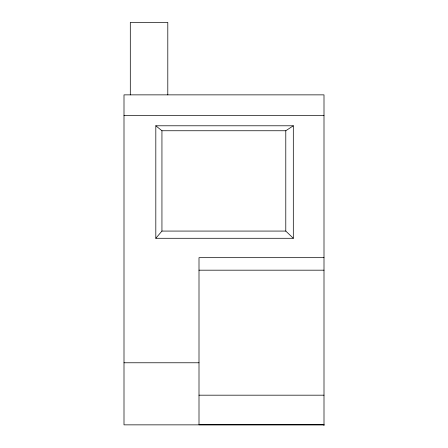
<?xml version="1.0" encoding="UTF-8"?>
<svg xmlns="http://www.w3.org/2000/svg" width="448" height="448" viewBox="0 0 448 448"><rect width="100%" height="100%" fill="white"/><g stroke="black" fill="none" stroke-linecap="round" stroke-linejoin="round"><path stroke-width="0.67" d="M155.814 238.286L161.941 231.073L161.941 130.749L155.814 125.787L155.814 238.286L293.311 238.286L293.311 125.787L155.814 125.787M161.941 130.749L285.785 130.749L293.311 125.787M124.001 115.489L323.999 115.489M161.941 231.073L285.785 231.073L293.311 238.286M323.999 257.673L199.002 257.673L199.002 424.771L323.999 424.771M199.002 270.183L323.999 270.183M124.001 362.774L199.002 362.774M199.002 395.181L323.999 395.181M323.999 424.855L124.001 424.855L124.001 94.864L323.999 94.864L323.999 425.6M285.785 130.749L285.785 231.073M167.798 94.864L167.798 22.4L130.301 22.4L130.301 94.864"/></g></svg>
